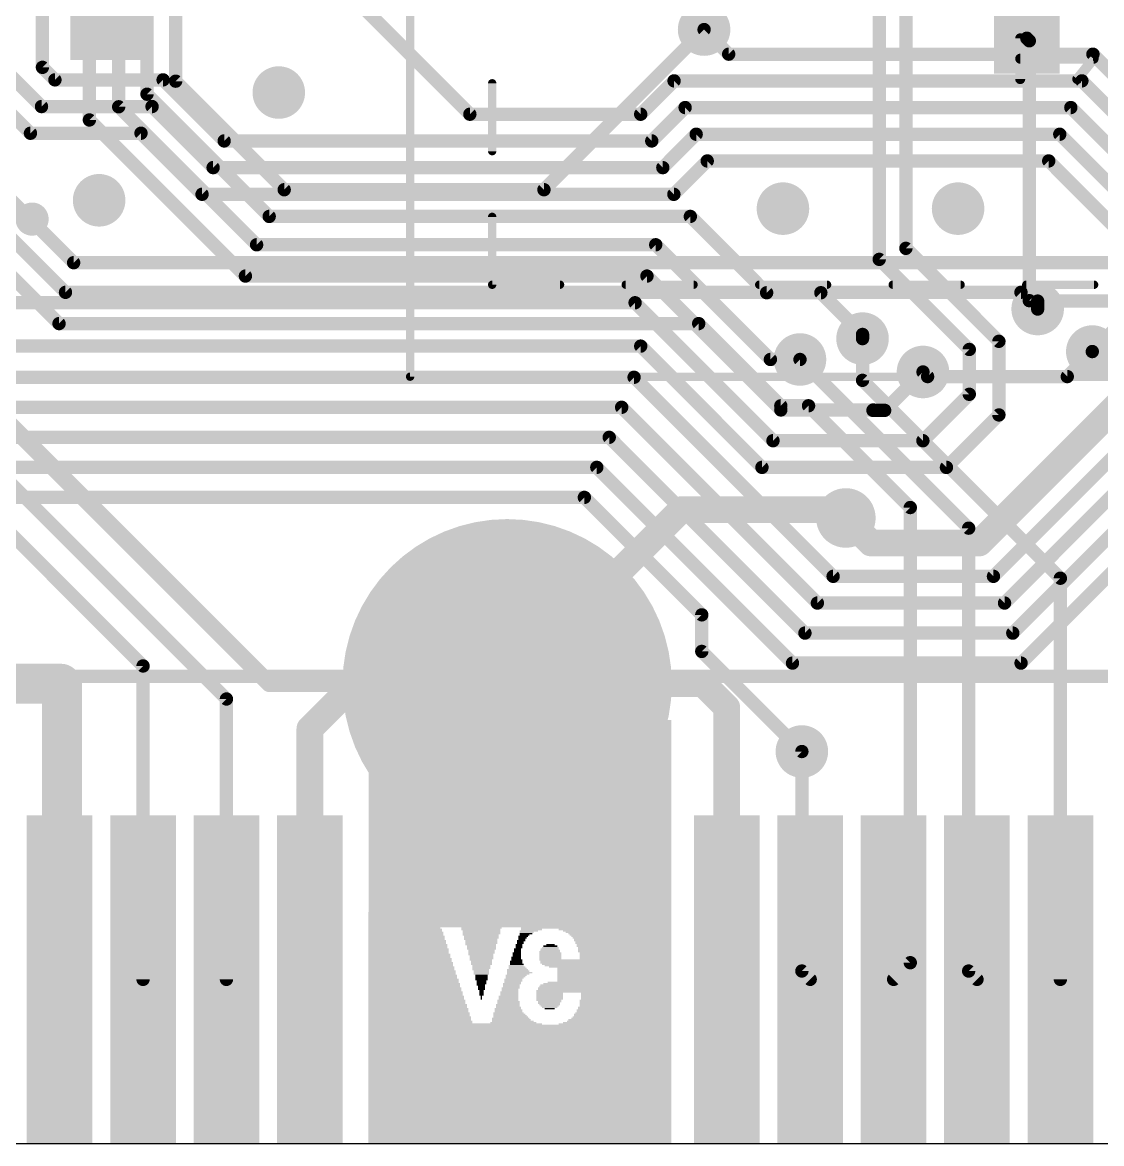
# Model space of a CAD drawing. Extents: x -8.4 to 59.4, y -0.3 to 49.3.
# Drawn here: x 7.02 to 23.45, y 0 to 17.07 of the extents above; entities that cross this region are included whole.
import ezdxf

# ---------------------------------------------------------------- set-up
doc = ezdxf.new("R2010")
doc.units = 0
for name, color, linetype in [('1', 12, 'CONTINUOUS'), ('16', 5, 'CONTINUOUS'), ('17', 110, 'CONTINUOUS'), ('18', 110, 'CONTINUOUS'), ('20', 4, 'CONTINUOUS'), ('21', 40, 'CONTINUOUS'), ('22', 6, 'CONTINUOUS')]:
    doc.layers.add(name, color=color, linetype=linetype)

# ---------------------------------------------------------------- blocks, each defined once
blk = doc.blocks.new('RECT')
blk.add_solid([(-0.5, -0.5), (0.5, -0.5), (-0.5, 0.5), (0.5, 0.5)])
blk = doc.blocks.new('ROUNDP')
at = {"const_width": 0.5}
blk.add_lwpolyline([(0, -0.25, 1), (0, 0.25, 1), (0, -0.25)], format="xyb", dxfattribs=at)
blk = doc.blocks.new('ROUNDV')
at = {"const_width": 0.5}
blk.add_lwpolyline([(0, -0.25, 1), (0, 0.25, 1), (0, -0.25)], format="xyb", dxfattribs=at)

msp = doc.modelspace()

# ---------------------------------------------------------------- linework, layer by layer
at = {"layer": '1'}
for points, const_width in [([(9.3519, 23.3521), (9.3519, 16.1751)], 0.2032), ([(8.9153, 23.1889), (8.9153, 15.9767)], 0.2032), ([(8.4835, 23.0331), (8.4835, 15.7851)], 0.2032), ([(8.0375, 22.86), (8.0375, 15.5845)], 0.2032), ([(20.066, 19.538), (20.066, 13.462)], 0.2032), ([(20.4724, 13.6303), (20.4724, 18.9865)], 0.2032), ([(14.9606, 14.5225), (17.399, 16.9609)], 0.2032), ([(22.3139, 16.8284), (22.352, 16.7903)], 0.2032), ([(22.352, 16.7903), (22.352, 12.8334)], 0.2032), ([(9.3519, 16.1751), (11.0046, 14.5225)], 0.2032), ([(8.9153, 15.9767), (10.7759, 14.1161)], 0.2032), ([(8.4835, 15.7851), (10.5843, 13.6843)], 0.2032), ([(8.0375, 15.5845), (10.414, 13.208)], 0.2032), ([(11.0046, 14.5225), (14.9606, 14.5225)], 0.2032), ([(17.1895, 14.1161), (10.7759, 14.1161)], 0.2032), ([(18.3515, 12.954), (17.1895, 14.1161)], 0.2032), ([(10.5843, 13.6843), (16.6624, 13.6843)], 0.2032), ([(18.4087, 11.938), (16.6624, 13.6843)], 0.2032), ([(21.8885, 12.2142), (20.4724, 13.6303)], 0.2032), ([(21.4376, 12.0904), (20.066, 13.462)], 0.2032), ([(10.414, 13.208), (16.5292, 13.208)], 0.2032), ([(16.5292, 13.208), (18.5675, 11.1697)], 0.2032), ([(19.177, 12.954), (18.3515, 12.954)], 0.2032), ([(19.812, 12.319), (19.177, 12.954)], 0.2032), ([(4.6227, 12.8016), (16.3481, 12.8016)], 0.2032), ([(16.3481, 12.8016), (18.4484, 10.7014)], 0.2032), ([(22.352, 12.8334), (22.479, 12.7064)], 0.2032), ([(23.9522, 12.7), (23.3109, 12.0587)], 0.2032), ([(19.812, 12.2555), (19.812, 12.319)], 0.2032), ([(21.8885, 11.0935), (21.8885, 12.2142)], 0.2032), ([(16.4338, 12.1412), (3.9853, 12.1412)], 0.2032), ([(16.4338, 12.1412), (18.28, 10.295)], 0.2032), ([(21.4376, 11.4078), (21.4376, 12.0904)], 0.2032), ([(18.8595, 11.938), (18.4087, 11.938)], 0.2032), ([(24.257, 11.811), (21.59, 9.144)], 0.4064), ([(20.1487, 11.1634), (20.7327, 11.7475)], 0.2032), ([(3.2163, 11.667), (16.3331, 11.667)], 0.2032), ([(16.3331, 11.667), (19.3641, 8.636)], 0.2032), ([(20.7311, 10.7014), (21.4376, 11.4078)], 0.2032), ([(2.9134, 11.2098), (16.1438, 11.2098)], 0.2032), ([(16.1438, 11.2098), (19.124, 8.2296)], 0.2032), ([(18.5675, 11.1697), (19.977, 11.1697)], 0.2032), ([(19.977, 11.1697), (19.9708, 11.1634)], 0.2032), ([(21.806, 8.636), (24.473, 11.303)], 0.2032), ([(20.1487, 11.1634), (19.9708, 11.1634)], 0.2032), ([(21.09, 10.295), (21.8885, 11.0935)], 0.2032), ([(21.9744, 8.2296), (24.6414, 10.8966)], 0.2032), ([(2.7741, 10.7526), (15.9544, 10.7526)], 0.2032), ([(15.9544, 10.7526), (18.9346, 7.7724)], 0.2032), ([(18.4484, 10.7014), (20.7311, 10.7014)], 0.2032), ([(22.1002, 7.7724), (24.7672, 10.4394)], 0.2032), ([(2.6482, 10.2954), (15.765, 10.2954)], 0.2032), ([(15.765, 10.2954), (18.7452, 7.3152)], 0.2032), ([(18.28, 10.295), (21.09, 10.295)], 0.2032), ([(22.2261, 7.3152), (24.8931, 9.9822)], 0.2032), ([(2.5088, 9.8382), (15.5756, 9.8382)], 0.2032), ([(15.5756, 9.8382), (17.364, 8.0498)], 0.2032), ([(19.939, 9.144), (19.558, 9.525)], 0.4064), ([(21.59, 9.144), (19.939, 9.144)], 0.4064), ([(19.3641, 8.636), (21.806, 8.636)], 0.2032), ([(19.124, 8.2296), (21.9744, 8.2296)], 0.2032), ([(17.364, 8.0498), (17.364, 7.493)], 0.2032), ([(18.9346, 7.7724), (22.1002, 7.7724)], 0.2032), ([(17.364, 7.493), (18.888, 5.969)], 0.2032), ([(18.7452, 7.3152), (22.2261, 7.3152)], 0.2032), ([(0, 7.112), (51.943, 7.112)], 0.2032)]:
    msp.add_lwpolyline(points, dxfattribs=dict(at, const_width=const_width))
for points, const_width in [([(17.4349, 16.9249, 1), (17.3631, 16.9968)], 0.1016), ([(22.3498, 16.8643, 1), (22.278, 16.7925)], 0.1016), ([(22.4028, 16.7903, 1), (22.3012, 16.7903)], 0.1016), ([(22.3161, 16.7544, 1), (22.3879, 16.8262)], 0.1016), ([(9.3878, 16.211, 1), (9.316, 16.1392)], 0.1016), ([(9.3011, 16.1751, 1), (9.4027, 16.1751)], 0.1016), ([(8.9512, 16.0126, 1), (8.8794, 15.9408)], 0.1016), ([(8.5194, 15.821, 1), (8.4476, 15.7492)], 0.1016), ([(8.8645, 15.9767, 1), (8.9661, 15.9767)], 0.1016), ([(8.4327, 15.7851, 1), (8.5343, 15.7851)], 0.1016), ([(8.0734, 15.6204, 1), (8.0016, 15.5486)], 0.1016), ([(7.9867, 15.5845, 1), (8.0883, 15.5845)], 0.1016), ([(11.0046, 14.5733, 1), (11.0046, 14.4717)], 0.1016), ([(10.9686, 14.4865, 1), (11.0405, 14.5584)], 0.1016), ([(14.9247, 14.5584, 1), (14.9965, 14.4865)], 0.1016), ([(14.9606, 14.4717, 1), (14.9606, 14.5733)], 0.1016), ([(10.7759, 14.1669, 1), (10.7759, 14.0653)], 0.1016), ([(10.74, 14.0801, 1), (10.8119, 14.152)], 0.1016), ([(17.2254, 14.152, 1), (17.1535, 14.0801)], 0.1016), ([(17.1895, 14.0653, 1), (17.1895, 14.1669)], 0.1016), ([(10.5843, 13.7351, 1), (10.5843, 13.6334)], 0.1016), ([(10.5484, 13.6483, 1), (10.6203, 13.7202)], 0.1016), ([(16.6983, 13.7202, 1), (16.6265, 13.6483)], 0.1016), ([(16.6624, 13.6334, 1), (16.6624, 13.7351)], 0.1016), ([(20.5083, 13.6663, 1), (20.4365, 13.5944)], 0.1016), ([(20.4216, 13.6303, 1), (20.5232, 13.6303)], 0.1016), ([(20.1019, 13.4979, 1), (20.0301, 13.4261)], 0.1016), ([(20.0152, 13.462, 1), (20.1168, 13.462)], 0.1016), ([(10.414, 13.2588, 1), (10.414, 13.1572)], 0.1016), ([(10.3781, 13.1721, 1), (10.4499, 13.2439)], 0.1016), ([(16.5651, 13.2439, 1), (16.4933, 13.1721)], 0.1016), ([(16.5292, 13.1572, 1), (16.5292, 13.2588)], 0.1016), ([(18.3515, 13.0048, 1), (18.3515, 12.9032)], 0.1016), ([(18.3156, 12.9181, 1), (18.3874, 12.9899)], 0.1016), ([(19.2129, 12.9899, 1), (19.1411, 12.9181)], 0.1016), ([(19.177, 12.9032, 1), (19.177, 13.0048)], 0.1016), ([(16.3841, 12.8375, 1), (16.3122, 12.7657)], 0.1016), ([(16.3481, 12.7508, 1), (16.3481, 12.8524)], 0.1016), ([(22.3879, 12.8693, 1), (22.3161, 12.7974)], 0.1016), ([(22.3012, 12.8334, 1), (22.4028, 12.8334)], 0.1016), ([(22.4431, 12.6704, 1), (22.5149, 12.7423)], 0.1016), ([(19.8628, 12.319, 1), (19.7612, 12.319)], 0.1016), ([(19.7612, 12.2555, 1), (19.8628, 12.2555)], 0.1016), ([(19.7761, 12.2831, 1), (19.8479, 12.3549)], 0.1016), ([(21.9393, 12.2142, 1), (21.8377, 12.2142)], 0.1016), ([(21.8526, 12.1783, 1), (21.9244, 12.2501)], 0.1016), ([(16.4697, 12.1771, 1), (16.3979, 12.1053)], 0.1016), ([(16.4338, 12.0904, 1), (16.4338, 12.192)], 0.1016), ([(21.4884, 12.0904, 1), (21.3868, 12.0904)], 0.1016), ([(21.4017, 12.0545, 1), (21.4735, 12.1263)], 0.1016), ([(23.2749, 12.0946, 1), (23.3468, 12.0227)], 0.1016), ([(18.4087, 11.9888, 1), (18.4087, 11.8872)], 0.1016), ([(18.3727, 11.9021, 1), (18.4446, 11.9739)], 0.1016), ([(18.8595, 11.8872, 1), (18.8595, 11.9888)], 0.1016), ([(20.7687, 11.7116, 1), (20.6968, 11.7834)], 0.1016), ([(16.3691, 11.7029, 1), (16.2972, 11.6311)], 0.1016), ([(16.3331, 11.6162, 1), (16.3331, 11.7178)], 0.1016), ([(21.3868, 11.4078, 1), (21.4884, 11.4078)], 0.1016), ([(21.4735, 11.3719, 1), (21.4017, 11.4438)], 0.1016), ([(16.1797, 11.2457, 1), (16.1078, 11.1739)], 0.1016), ([(16.1438, 11.159, 1), (16.1438, 11.2606)], 0.1016), ([(18.5675, 11.2205, 1), (18.5675, 11.1189)], 0.1016), ([(20.0129, 11.1337, 1), (19.941, 11.2056)], 0.1016), ([(19.977, 11.1189, 1), (19.977, 11.2205)], 0.1016), ([(18.5316, 11.1337, 1), (18.6035, 11.2056)], 0.1016), ([(19.9348, 11.1994, 1), (20.0067, 11.1275)], 0.1016), ([(19.9708, 11.2142, 1), (19.9708, 11.1126)], 0.1016), ([(20.1128, 11.1994, 1), (20.1846, 11.1275)], 0.1016), ([(20.1487, 11.1126, 1), (20.1487, 11.2142)], 0.1016), ([(21.8377, 11.0935, 1), (21.9393, 11.0935)], 0.1016), ([(21.9244, 11.0576, 1), (21.8526, 11.1294)], 0.1016), ([(15.9903, 10.7885, 1), (15.9185, 10.7167)], 0.1016), ([(15.9544, 10.7018, 1), (15.9544, 10.8034)], 0.1016), ([(18.4484, 10.7522, 1), (18.4484, 10.6506)], 0.1016), ([(18.4124, 10.6654, 1), (18.4843, 10.7373)], 0.1016), ([(20.6952, 10.7373, 1), (20.7671, 10.6654)], 0.1016), ([(20.7311, 10.6506, 1), (20.7311, 10.7522)], 0.1016), ([(15.8009, 10.3313, 1), (15.7291, 10.2595)], 0.1016), ([(15.765, 10.2446, 1), (15.765, 10.3462)], 0.1016), ([(18.28, 10.3458, 1), (18.28, 10.2442)], 0.1016), ([(18.2441, 10.259, 1), (18.316, 10.3309)], 0.1016), ([(21.054, 10.3309, 1), (21.1259, 10.259)], 0.1016), ([(21.09, 10.2442, 1), (21.09, 10.3458)], 0.1016), ([(15.6115, 9.8741, 1), (15.5397, 9.8023)], 0.1016), ([(15.5756, 9.7874, 1), (15.5756, 9.889)], 0.1016), ([(19.6298, 9.5968, 1), (19.4862, 9.4532)], 0.2032), ([(19.939, 9.2456, 1), (19.939, 9.0424)], 0.2032), ([(19.8672, 9.0722, 1), (20.0108, 9.2158)], 0.2032), ([(21.5182, 9.2158, 1), (21.6618, 9.0722)], 0.2032), ([(21.59, 9.0424, 1), (21.59, 9.2456)], 0.2032), ([(19.3641, 8.6868, 1), (19.3641, 8.5852)], 0.1016), ([(19.3282, 8.6001, 1), (19.4001, 8.6719)], 0.1016), ([(21.7701, 8.6719, 1), (21.8419, 8.6001)], 0.1016), ([(21.806, 8.5852, 1), (21.806, 8.6868)], 0.1016), ([(19.124, 8.2804, 1), (19.124, 8.1788)], 0.1016), ([(19.088, 8.1937, 1), (19.1599, 8.2655)], 0.1016), ([(21.9384, 8.2655, 1), (22.0103, 8.1937)], 0.1016), ([(21.9744, 8.1788, 1), (21.9744, 8.2804)], 0.1016), ([(17.4148, 8.0498, 1), (17.3132, 8.0498)], 0.1016), ([(17.3281, 8.0139, 1), (17.3999, 8.0857)], 0.1016), ([(18.9346, 7.8232, 1), (18.9346, 7.7216)], 0.1016), ([(18.8987, 7.7365, 1), (18.9705, 7.8083)], 0.1016), ([(22.0643, 7.8083, 1), (22.1362, 7.7365)], 0.1016), ([(22.1002, 7.7216, 1), (22.1002, 7.8232)], 0.1016), ([(17.3999, 7.5289, 1), (17.3281, 7.4571)], 0.1016), ([(17.3132, 7.493, 1), (17.4148, 7.493)], 0.1016), ([(18.7452, 7.366, 1), (18.7452, 7.2644)], 0.1016), ([(18.7093, 7.2793, 1), (18.7811, 7.3511)], 0.1016), ([(22.1902, 7.3511, 1), (22.262, 7.2793)], 0.1016), ([(22.2261, 7.2644, 1), (22.2261, 7.366)], 0.1016), ([(18.8521, 5.9331, 1), (18.9239, 6.0049)], 0.1016)]:
    msp.add_lwpolyline(points, format="xyb", dxfattribs=dict(at, const_width=const_width))
at = {"layer": '16'}
for points, const_width in [([(7.3222, 27.007), (7.3222, 16.3857)], 0.2032), ([(9.9187, 19.5848), (13.8317, 15.6718)], 0.2032), ([(7.7978, 13.4112), (3.556, 17.653)], 0.2032), ([(17.399, 16.9609), (17.7736, 16.5862)], 0.2032), ([(23.3207, 16.5862), (17.7736, 16.5862)], 0.2032), ([(23.3207, 16.5862), (26.5131, 13.3938)], 0.2032), ([(6.7945, 16.3028), (7.3085, 15.7888)], 0.2032), ([(7.3222, 16.3857), (7.5127, 16.1952)], 0.2032), ([(4.5053, 16.129), (7.6739, 12.9604)], 0.2032), ([(6.35, 16.1725), (7.1401, 15.3824)], 0.2032), ([(7.5127, 16.1952), (9.1605, 16.1952)], 0.2032), ([(9.1605, 16.1952), (10.0903, 15.2654)], 0.2032), ([(16.4338, 15.6718), (16.9418, 16.1798)], 0.2032), ([(16.9418, 16.1798), (23.1524, 16.1798)], 0.2032), ([(23.1524, 16.1798), (26.4083, 12.9239)], 0.2032), ([(7.3085, 15.7888), (8.9922, 15.7888)], 0.2032), ([(8.9922, 15.7888), (9.922, 14.859)], 0.2032), ([(16.6021, 15.2654), (17.1101, 15.7734)], 0.2032), ([(17.1101, 15.7734), (22.984, 15.7734)], 0.2032), ([(22.984, 15.7734), (27.3274, 11.43)], 0.2032), ([(4.3764, 15.6831), (7.5754, 12.4841)], 0.2032), ([(13.8317, 15.6718), (16.4338, 15.6718)], 0.2032), ([(7.1401, 15.3824), (8.8238, 15.3824)], 0.2032), ([(8.8238, 15.3824), (9.7536, 14.4526)], 0.2032), ([(10.0903, 15.2654), (16.6021, 15.2654)], 0.2032), ([(17.2785, 15.367), (16.7705, 14.859)], 0.2032), ([(22.8157, 15.367), (17.2785, 15.367)], 0.2032), ([(27.2607, 10.922), (22.8157, 15.367)], 0.2032), ([(16.9388, 14.4526), (17.4468, 14.9606)], 0.2032), ([(17.4468, 14.9606), (22.6473, 14.9606)], 0.2032), ([(22.6473, 14.9606), (27.1939, 10.414)], 0.2032), ([(9.922, 14.859), (16.7705, 14.859)], 0.2032), ([(9.7536, 14.4526), (16.9388, 14.4526)], 0.2032), ([(23.622, 13.4112), (7.7978, 13.4112)], 0.2032), ([(22.225, 12.9604), (7.6739, 12.9604)], 0.2032), ([(22.479, 12.7064), (22.225, 12.9604)], 0.2032), ([(22.479, 12.827), (23.602, 12.827)], 0.2032), ([(22.479, 12.7064), (22.479, 12.827)], 0.2032), ([(8.855, 7.2715), (3.6853, 12.4413)], 0.2032), ([(7.5754, 12.4841), (17.3166, 12.4841)], 0.2032), ([(17.3166, 12.4841), (18.5675, 11.2332)], 0.2032), ([(10.125, 6.769), (4.6227, 12.2713)], 0.2032), ([(5.461, 12.319), (10.78, 7)], 0.254), ([(19.812, 11.6205), (19.812, 12.2555)], 0.2032), ([(23.3109, 12.0587), (22.9299, 11.6776)], 0.2032), ([(21.428, 9.3695), (18.8595, 11.938)], 0.2032), ([(20.7327, 11.7475), (20.8026, 11.6776)], 0.2032), ([(22.9299, 11.6776), (20.8026, 11.6776)], 0.2032), ([(22.825, 8.6075), (19.812, 11.6205)], 0.2032), ([(18.5675, 11.2332), (18.9896, 11.2332)], 0.2032), ([(18.9896, 11.2332), (20.539, 9.6838)], 0.2032), ([(17.052, 9.652), (14.4, 7)], 0.4064), ([(19.431, 9.652), (17.052, 9.652)], 0.4064), ([(19.558, 9.525), (19.431, 9.652)], 0.4064), ([(20.539, 9.6838), (20.539, 2.754)], 0.2032), ([(21.428, 9.3695), (21.428, 2.627)], 0.2032), ([(22.825, 8.6075), (22.825, 2.5)], 0.2032), ([(8.855, 2.5), (8.855, 7.2715)], 0.2032), ([(0, 7.112), (51.943, 7.112)], 0.2032), ([(4.2, 7), (7.605, 7)], 0.6096), ([(7.605, 7), (7.62, 6.985)], 0.6096), ([(7.62, 6.985), (7.62, 2.535)], 0.6096), ([(11.395, 6.315), (12.08, 7)], 0.4064), ([(12.08, 7), (13.97, 7)], 0.4064), ([(13.97, 7), (14.4, 7)], 0.4064), ([(17.384, 7), (14.4, 7)], 0.4064), ([(17.745, 6.639), (17.384, 7)], 0.4064), ([(10.78, 7), (13.97, 7)], 0.254), ([(10.125, 2.5), (10.125, 6.769)], 0.2032), ([(17.745, 2.5), (17.745, 6.639)], 0.4064), ([(11.395, 2.5), (11.395, 6.315)], 0.4064), ([(18.888, 5.969), (18.888, 2.627)], 0.2032), ([(7.62, 2.535), (7.585, 2.5)], 0.6096), ([(20.539, 2.754), (20.285, 2.5)], 0.2032), ([(18.888, 2.627), (19.015, 2.5)], 0.2032), ([(21.555, 2.5), (21.428, 2.627)], 0.2032)]:
    msp.add_lwpolyline(points, dxfattribs=dict(at, const_width=const_width))
for points, const_width in [([(17.4349, 16.9968, 1), (17.3631, 16.9249)], 0.1016), ([(17.7736, 16.637, 1), (17.7736, 16.5354)], 0.1016), ([(17.7377, 16.5503, 1), (17.8096, 16.6221)], 0.1016), ([(23.3566, 16.6221, 1), (23.2848, 16.5503)], 0.1016), ([(23.3207, 16.5354, 1), (23.3207, 16.637)], 0.1016), ([(7.3581, 16.4217, 1), (7.2863, 16.3498)], 0.1016), ([(7.2714, 16.3857, 1), (7.373, 16.3857)], 0.1016), ([(7.5127, 16.246, 1), (7.5127, 16.1444)], 0.1016), ([(7.4768, 16.1593, 1), (7.5487, 16.2311)], 0.1016), ([(9.1964, 16.2311, 1), (9.1246, 16.1593)], 0.1016), ([(9.1605, 16.1444, 1), (9.1605, 16.246)], 0.1016), ([(16.9418, 16.2306, 1), (16.9418, 16.129)], 0.1016), ([(16.9777, 16.1439, 1), (16.9059, 16.2157)], 0.1016), ([(23.1883, 16.2157, 1), (23.1164, 16.1439)], 0.1016), ([(23.1524, 16.129, 1), (23.1524, 16.2306)], 0.1016), ([(7.3085, 15.8396, 1), (7.3085, 15.738)], 0.1016), ([(7.2725, 15.7529, 1), (7.3444, 15.8247)], 0.1016), ([(9.0281, 15.8247, 1), (8.9562, 15.7529)], 0.1016), ([(8.9922, 15.738, 1), (8.9922, 15.8396)], 0.1016), ([(17.1101, 15.8242, 1), (17.1101, 15.7226)], 0.1016), ([(17.1461, 15.7375, 1), (17.0742, 15.8093)], 0.1016), ([(23.0199, 15.8093, 1), (22.9481, 15.7375)], 0.1016), ([(22.984, 15.7226, 1), (22.984, 15.8242)], 0.1016), ([(13.8317, 15.7226, 1), (13.8317, 15.621)], 0.1016), ([(13.7958, 15.6359, 1), (13.8676, 15.7077)], 0.1016), ([(16.3979, 15.7077, 1), (16.4697, 15.6359)], 0.1016), ([(16.4338, 15.621, 1), (16.4338, 15.7226)], 0.1016), ([(7.1401, 15.4332, 1), (7.1401, 15.3316)], 0.1016), ([(7.1042, 15.3465, 1), (7.1761, 15.4183)], 0.1016), ([(8.8597, 15.4183, 1), (8.7879, 15.3465)], 0.1016), ([(8.8238, 15.3316, 1), (8.8238, 15.4332)], 0.1016), ([(10.0903, 15.3162, 1), (10.0903, 15.2146)], 0.1016), ([(16.6021, 15.2146, 1), (16.6021, 15.3162)], 0.1016), ([(17.2785, 15.4178, 1), (17.2785, 15.3162)], 0.1016), ([(17.3144, 15.3311, 1), (17.2426, 15.4029)], 0.1016), ([(22.8516, 15.4029, 1), (22.7798, 15.3311)], 0.1016), ([(22.8157, 15.3162, 1), (22.8157, 15.4178)], 0.1016), ([(10.0544, 15.2295, 1), (10.1262, 15.3013)], 0.1016), ([(16.5662, 15.3013, 1), (16.6381, 15.2295)], 0.1016), ([(17.4468, 15.0114, 1), (17.4468, 14.9098)], 0.1016), ([(17.4827, 14.9247, 1), (17.4109, 14.9965)], 0.1016), ([(22.6833, 14.9965, 1), (22.6114, 14.9247)], 0.1016), ([(22.6473, 14.9098, 1), (22.6473, 15.0114)], 0.1016), ([(9.922, 14.9098, 1), (9.922, 14.8082)], 0.1016), ([(9.886, 14.8231, 1), (9.9579, 14.8949)], 0.1016), ([(16.7346, 14.8949, 1), (16.8064, 14.8231)], 0.1016), ([(16.7705, 14.8082, 1), (16.7705, 14.9098)], 0.1016), ([(9.7536, 14.5034, 1), (9.7536, 14.4018)], 0.1016), ([(9.7177, 14.4167, 1), (9.7895, 14.4885)], 0.1016), ([(16.9029, 14.4885, 1), (16.9747, 14.4167)], 0.1016), ([(16.9388, 14.4018, 1), (16.9388, 14.5034)], 0.1016), ([(7.7978, 13.462, 1), (7.7978, 13.3604)], 0.1016), ([(7.7619, 13.3753, 1), (7.8337, 13.4471)], 0.1016), ([(7.6739, 13.0112, 1), (7.6739, 12.9095)], 0.1016), ([(7.638, 12.9244, 1), (7.7098, 12.9963)], 0.1016), ([(22.2609, 12.9963, 1), (22.1891, 12.9244)], 0.1016), ([(22.225, 12.9095, 1), (22.225, 13.0112)], 0.1016), ([(22.479, 12.8778, 1), (22.479, 12.7762)], 0.1016), ([(22.5298, 12.827, 1), (22.4282, 12.827)], 0.1016), ([(22.4282, 12.7064, 1), (22.5298, 12.7064)], 0.1016), ([(22.4431, 12.6704, 1), (22.5149, 12.7423)], 0.1016), ([(7.5754, 12.5349, 1), (7.5754, 12.4333)], 0.1016), ([(7.5395, 12.4482, 1), (7.6113, 12.52)], 0.1016), ([(17.3525, 12.52, 1), (17.2807, 12.4482)], 0.1016), ([(17.3166, 12.4333, 1), (17.3166, 12.5349)], 0.1016), ([(19.8628, 12.2555, 1), (19.7612, 12.2555)], 0.1016), ([(23.3468, 12.0227, 1), (23.2749, 12.0946)], 0.1016), ([(18.8954, 11.9739, 1), (18.8236, 11.9021)], 0.1016), ([(20.7687, 11.7834, 1), (20.6968, 11.7116)], 0.1016), ([(20.8026, 11.7285, 1), (20.8026, 11.6268)], 0.1016), ([(22.9299, 11.6268, 1), (22.9299, 11.7285)], 0.1016), ([(19.8479, 11.6564, 1), (19.7761, 11.5846)], 0.1016), ([(19.7612, 11.6205, 1), (19.8628, 11.6205)], 0.1016), ([(20.7667, 11.6417, 1), (20.8385, 11.7136)], 0.1016), ([(22.8939, 11.7136, 1), (22.9658, 11.6417)], 0.1016), ([(18.5675, 11.284, 1), (18.5675, 11.1823)], 0.1016), ([(18.5316, 11.1972, 1), (18.6035, 11.2691)], 0.1016), ([(19.0255, 11.2691, 1), (18.9537, 11.1972)], 0.1016), ([(18.9896, 11.1823, 1), (18.9896, 11.284)], 0.1016), ([(17.052, 9.7536, 1), (17.052, 9.5504)], 0.2032), ([(17.1238, 9.5802, 1), (16.9802, 9.7238)], 0.2032), ([(19.5028, 9.7238, 1), (19.3592, 9.5802)], 0.2032), ([(19.431, 9.5504, 1), (19.431, 9.7536)], 0.2032), ([(20.5898, 9.6838, 1), (20.4882, 9.6838)], 0.1016), ([(20.5031, 9.6478, 1), (20.5749, 9.7197)], 0.1016), ([(19.4862, 9.4532, 1), (19.6298, 9.5968)], 0.2032), ([(21.4788, 9.3695, 1), (21.3772, 9.3695)], 0.1016), ([(21.3921, 9.3336, 1), (21.4639, 9.4054)], 0.1016), ([(22.8758, 8.6075, 1), (22.7742, 8.6075)], 0.1016), ([(22.7891, 8.5716, 1), (22.8609, 8.6434)], 0.1016), ([(8.9058, 7.2715, 1), (8.8042, 7.2715)], 0.1016), ([(8.8191, 7.2356, 1), (8.8909, 7.3074)], 0.1016), ([(7.7128, 7.1078, 1), (7.4972, 6.8922)], 0.3048), ([(7.7724, 6.985, 1), (7.4676, 6.985)], 0.3048), ([(7.5122, 6.8772, 1), (7.7278, 7.0928)], 0.3048), ([(7.605, 6.8476, 1), (7.605, 7.1524)], 0.3048), ([(12.08, 7.1016, 1), (12.08, 6.8984)], 0.2032), ([(12.1518, 6.9282, 1), (12.0082, 7.0718)], 0.2032), ([(13.97, 7.1016, 1), (13.97, 6.8984)], 0.2032), ([(13.97, 6.8984, 1), (13.97, 7.1016)], 0.2032), ([(14.4, 7.1016, 1), (14.4, 6.8984)], 0.2032), ([(14.3282, 7.0718, 1), (14.4718, 6.9282)], 0.2032), ([(14.4, 6.8984, 1), (14.4, 7.1016)], 0.2032), ([(17.4558, 7.0718, 1), (17.3122, 6.9282)], 0.2032), ([(17.384, 6.8984, 1), (17.384, 7.1016)], 0.2032), ([(10.78, 7.0635, 1), (10.78, 6.9365)], 0.127), ([(10.7351, 6.9551, 1), (10.8249, 7.0449)], 0.127), ([(13.97, 6.9365, 1), (13.97, 7.0635)], 0.127), ([(10.1758, 6.769, 1), (10.0742, 6.769)], 0.1016), ([(10.0891, 6.7331, 1), (10.1609, 6.8049)], 0.1016), ([(17.8466, 6.639, 1), (17.6434, 6.639)], 0.2032), ([(17.6732, 6.5672, 1), (17.8168, 6.7108)], 0.2032), ([(11.4966, 6.315, 1), (11.2934, 6.315)], 0.2032), ([(11.3232, 6.3868, 1), (11.4668, 6.2432)], 0.2032), ([(18.9388, 5.969, 1), (18.8372, 5.969)], 0.1016), ([(7.4772, 2.6078, 1), (7.6928, 2.3922)], 0.3048), ([(7.7278, 2.4272, 1), (7.5122, 2.6428)], 0.3048), ([(20.4882, 2.754, 1), (20.5898, 2.754)], 0.1016), ([(20.5749, 2.7181, 1), (20.5031, 2.7899)], 0.1016), ([(7.4676, 2.535, 1), (7.7724, 2.535)], 0.3048), ([(11.2934, 2.5, 1), (11.4966, 2.5)], 0.2032), ([(17.6434, 2.5, 1), (17.8466, 2.5)], 0.2032), ([(18.9239, 2.6629, 1), (18.8521, 2.5911)], 0.1016), ([(18.8372, 2.627, 1), (18.9388, 2.627)], 0.1016), ([(18.9791, 2.4641, 1), (19.0509, 2.5359)], 0.1016), ([(20.2491, 2.5359, 1), (20.3209, 2.4641)], 0.1016), ([(21.4639, 2.6629, 1), (21.3921, 2.5911)], 0.1016), ([(21.3772, 2.627, 1), (21.4788, 2.627)], 0.1016), ([(21.5191, 2.4641, 1), (21.5909, 2.5359)], 0.1016), ([(8.8042, 2.5, 1), (8.9058, 2.5)], 0.1016), ([(10.0742, 2.5, 1), (10.1758, 2.5)], 0.1016), ([(22.7742, 2.5, 1), (22.8758, 2.5)], 0.1016)]:
    msp.add_lwpolyline(points, format="xyb", dxfattribs=dict(at, const_width=const_width))
at = {"layer": '20'}
msp.add_line((3.2, 0), (48.6, 0), dxfattribs=at)
at = {"layer": '21', "const_width": 0.3048}
msp.add_lwpolyline([(7.165, 13.975, 1), (7.165, 14.175, 1), (7.165, 13.975)], format="xyb", dxfattribs=at)
at = {"layer": '22'}
for points, const_width in [([(12.922, 37.876), (12.922, 11.676)], 0.127), ([(22.2132, 16.2067), (22.2132, 16.8276)], 0.1524), ([(23.3308, 16.5171), (22.2132, 16.5171)], 0.1524), ([(23.0824, 16.2067), (23.3308, 16.5171)], 0.1524), ([(14.172, 16.1427), (14.172, 15.1093)], 0.127), ([(14.172, 14.1093), (14.172, 13.076)], 0.127), ([(14.172, 13.076), (15.2053, 13.076)], 0.127), ([(16.2053, 13.076), (17.2387, 13.076)], 0.127), ([(18.2387, 13.076), (19.272, 13.076)], 0.127), ([(20.272, 13.076), (21.3053, 13.076)], 0.127), ([(22.3053, 13.076), (23.3387, 13.076)], 0.127), ([(12.922, 11.676), (42.162, 11.676)], 0.127)]:
    msp.add_lwpolyline(points, dxfattribs=dict(at, const_width=const_width))
for points, const_width in [([(22.2513, 16.8276, 1), (22.1751, 16.8276)], 0.0762), ([(22.2132, 16.5552, 1), (22.2132, 16.479)], 0.0762), ([(23.3606, 16.4933, 1), (23.301, 16.5409)], 0.0762), ([(23.3308, 16.479, 1), (23.3308, 16.5552)], 0.0762), ([(22.1751, 16.2067, 1), (22.2513, 16.2067)], 0.0762), ([(23.0527, 16.2305, 1), (23.1122, 16.1829)], 0.0762), ([(14.2038, 16.1427, 1), (14.1402, 16.1427)], 0.0635), ([(14.1402, 15.1093, 1), (14.2038, 15.1093)], 0.0635), ([(14.2038, 14.1093, 1), (14.1402, 14.1093)], 0.0635), ([(14.172, 13.1078, 1), (14.172, 13.0442)], 0.0635), ([(14.1402, 13.076, 1), (14.2038, 13.076)], 0.0635), ([(15.2053, 13.0442, 1), (15.2053, 13.1078)], 0.0635), ([(16.2053, 13.1078, 1), (16.2053, 13.0442)], 0.0635), ([(17.2387, 13.0442, 1), (17.2387, 13.1078)], 0.0635), ([(18.2387, 13.1078, 1), (18.2387, 13.0442)], 0.0635), ([(19.272, 13.0442, 1), (19.272, 13.1078)], 0.0635), ([(20.272, 13.1078, 1), (20.272, 13.0442)], 0.0635), ([(21.3053, 13.0442, 1), (21.3053, 13.1078)], 0.0635), ([(22.3053, 13.1078, 1), (22.3053, 13.0442)], 0.0635), ([(23.3387, 13.0442, 1), (23.3387, 13.1078)], 0.0635), ([(12.922, 11.7078, 1), (12.922, 11.6442)], 0.0635), ([(12.8902, 11.676, 1), (12.9538, 11.676)], 0.0635)]:
    msp.add_lwpolyline(points, format="xyb", dxfattribs=dict(at, const_width=const_width))

# ---------------------------------------------------------------- block references
at = {"layer": '1', "xscale": 1.075, "rotation": 270}
msp.add_blockref('RECT', (22.3139, 16.8284), dxfattribs=at)
at = {"layer": '16'}
for p, xscale, yscale, rotation in [((8.35, 17.5), 2, 1.2, 270), ((14.595, 4.88), 4.61, 3.14, 180), ((14.5915, 3.5137), 4.6152, 0.0213, 180), ((14.5915, 3.4924), 4.6152, 0.0211, 180), ((14.5915, 3.4714), 4.6152, 0.0211, 180), ((14.5915, 3.4502), 4.6152, 0.0213, 180), ((14.5915, 3.4289), 4.6152, 0.0211, 180), ((14.5915, 3.4079), 4.6152, 0.0211, 180), ((14.5915, 3.3867), 4.6152, 0.0213, 180), ((14.5915, 3.3654), 4.6152, 0.0211, 180), ((14.5915, 3.3444), 4.6152, 0.0211, 180), ((14.5915, 3.3232), 4.6152, 0.0213, 180), ((14.5915, 3.3019), 4.6152, 0.0211, 180), ((12.8338, 3.2809), 1.0998, 0.0211, 180), ((12.8453, 3.2597), 1.1227, 0.0213, 180), ((12.8453, 3.2384), 1.1227, 0.0211, 180), ((14.0086, 3.2809), 0.6147, 0.0211, 180), ((13.9984, 3.2597), 0.5944, 0.0213, 180), ((14.0099, 3.2384), 0.5715, 0.0211, 180), ((14.7287, 3.2384), 0.2769, 0.0211, 180), ((15.7561, 3.2809), 2.286, 0.0211, 180), ((14.7719, 3.2597), 0.3175, 0.0213, 180), ((16.0419, 3.2597), 1.7145, 0.0213, 180), ((16.0736, 3.2384), 1.651, 0.0211, 180), ((12.8554, 3.2174), 1.143, 0.0211, 180), ((12.8554, 3.1962), 1.143, 0.0213, 180), ((12.8554, 3.1749), 1.143, 0.0211, 180), ((12.877, 3.0904), 1.1862, 0.0211, 180), ((12.877, 3.0692), 1.1862, 0.0213, 180), ((12.8656, 3.1539), 1.1633, 0.0211, 180), ((12.8656, 3.1327), 1.1633, 0.0213, 180), ((12.8656, 3.1114), 1.1633, 0.0211, 180), ((14.0099, 3.2174), 0.5715, 0.0211, 180), ((14.0099, 3.1962), 0.5715, 0.0213, 180), ((13.9984, 3.1749), 0.5486, 0.0211, 180), ((14.0086, 3.1539), 0.5283, 0.0211, 180), ((14.0086, 3.1327), 0.5283, 0.0213, 180), ((13.9984, 3.1114), 0.508, 0.0211, 180), ((14.0086, 3.0904), 0.4877, 0.0211, 180), ((14.0086, 3.0692), 0.4877, 0.0213, 180), ((14.6131, 3.0904), 0.127, 0.0211, 180), ((14.6017, 3.0692), 0.1041, 0.0213, 180), ((14.6436, 3.1539), 0.1473, 0.0211, 180), ((14.6334, 3.1327), 0.127, 0.0213, 180), ((14.6233, 3.1114), 0.1067, 0.0211, 180), ((14.6969, 3.2174), 0.2134, 0.0211, 180), ((14.6868, 3.1962), 0.193, 0.0213, 180), ((14.6652, 3.1749), 0.1499, 0.0211, 180), ((16.0939, 3.2174), 1.6104, 0.0211, 180), ((16.1155, 3.1962), 1.5672, 0.0213, 180), ((16.1257, 3.1749), 1.5469, 0.0211, 180), ((16.1371, 3.1539), 1.524, 0.0211, 180), ((16.1473, 3.1327), 1.5037, 0.0213, 180), ((16.1574, 3.1114), 1.4834, 0.0211, 180), ((16.1574, 3.0904), 1.4834, 0.0211, 180), ((16.1689, 3.0692), 1.4605, 0.0213, 180), ((12.877, 3.0479), 1.1862, 0.0211, 180), ((12.8973, 2.9634), 1.2268, 0.0211, 180), ((12.8973, 2.9422), 1.2268, 0.0213, 180), ((12.8973, 2.9209), 1.2268, 0.0211, 180), ((12.8973, 2.8999), 1.2268, 0.0211, 180), ((12.8872, 3.0269), 1.2065, 0.0211, 180), ((12.8872, 3.0057), 1.2065, 0.0213, 180), ((12.8872, 2.9844), 1.2065, 0.0211, 180), ((14.0086, 3.0479), 0.4877, 0.0211, 180), ((13.9984, 3.0269), 0.4674, 0.0211, 180), ((14.0099, 3.0057), 0.4445, 0.0213, 180), ((14.0099, 2.9844), 0.4445, 0.0211, 180), ((14.0099, 2.9634), 0.4445, 0.0211, 180), ((14.0086, 2.9422), 0.4013, 0.0213, 180), ((14.0086, 2.9209), 0.4013, 0.0211, 180), ((14.0086, 2.8999), 0.4013, 0.0211, 180), ((14.5496, 2.8999), 0.127, 0.0211, 180), ((14.5598, 2.9634), 0.1067, 0.0211, 180), ((14.5598, 2.9422), 0.1067, 0.0213, 180), ((14.5598, 2.9209), 0.1067, 0.0211, 180), ((14.5814, 3.0269), 0.1041, 0.0211, 180), ((14.5814, 3.0057), 0.1041, 0.0213, 180), ((14.5814, 2.9844), 0.1041, 0.0211, 180), ((14.6017, 3.0479), 0.1041, 0.0211, 180), ((15.0563, 2.8999), 0.3378, 0.0211, 180), ((15.0462, 2.9209), 0.3175, 0.0211, 180), ((15.0563, 2.9422), 0.2972, 0.0213, 180), ((15.0462, 2.9634), 0.2769, 0.0211, 180), ((15.0576, 2.9844), 0.254, 0.0211, 180), ((15.0563, 3.0057), 0.2108, 0.0213, 180), ((15.0576, 3.0269), 0.127, 0.0211, 180), ((16.1689, 3.0479), 1.4605, 0.0211, 180), ((16.179, 3.0269), 1.4402, 0.0211, 180), ((16.179, 3.0057), 1.4402, 0.0213, 180), ((16.1892, 2.9844), 1.4199, 0.0211, 180), ((16.1892, 2.9634), 1.4199, 0.0211, 180), ((16.1892, 2.9422), 1.4199, 0.0213, 180), ((16.1892, 2.9209), 1.4199, 0.0211, 180), ((16.2006, 2.8999), 1.397, 0.0211, 180), ((12.9088, 2.8787), 1.2497, 0.0213, 180), ((12.9088, 2.8574), 1.2497, 0.0211, 180), ((12.9088, 2.8364), 1.2497, 0.0211, 180), ((12.9189, 2.8152), 1.27, 0.0213, 180), ((12.9189, 2.7939), 1.27, 0.0211, 180), ((12.9189, 2.7729), 1.27, 0.0211, 180), ((12.9291, 2.7517), 1.2903, 0.0213, 180), ((12.9291, 2.7304), 1.2903, 0.0211, 180), ((13.9984, 2.8787), 0.381, 0.0213, 180), ((14.0086, 2.8574), 0.3607, 0.0211, 180), ((14.0086, 2.8364), 0.3607, 0.0211, 180), ((14.0086, 2.8152), 0.3607, 0.0213, 180), ((13.9984, 2.7939), 0.3404, 0.0211, 180), ((14.0099, 2.7729), 0.3175, 0.0211, 180), ((14.0099, 2.7517), 0.3175, 0.0213, 180), ((14.0099, 2.7304), 0.3175, 0.0211, 180), ((14.5382, 2.7729), 0.1905, 0.0211, 180), ((14.5382, 2.7517), 0.1905, 0.0213, 180), ((14.5483, 2.7304), 0.2108, 0.0211, 180), ((14.5483, 2.7939), 0.1702, 0.0211, 180), ((14.5382, 2.8364), 0.1499, 0.0211, 180), ((14.5382, 2.8152), 0.1499, 0.0213, 180), ((14.5496, 2.8787), 0.127, 0.0213, 180), ((14.5496, 2.8574), 0.127, 0.0211, 180), ((15.0563, 2.8787), 0.3378, 0.0213, 180), ((15.0563, 2.8574), 0.3378, 0.0211, 180), ((15.0563, 2.8364), 0.3378, 0.0211, 180), ((15.0563, 2.8152), 0.3378, 0.0213, 180), ((15.8933, 2.7939), 2.0117, 0.0211, 180), ((15.9034, 2.7729), 1.9914, 0.0211, 180), ((15.9034, 2.7517), 1.9914, 0.0213, 180), ((15.9149, 2.7304), 1.9685, 0.0211, 180), ((16.2006, 2.8787), 1.397, 0.0213, 180), ((16.2006, 2.8574), 1.397, 0.0211, 180), ((16.2006, 2.8364), 1.397, 0.0211, 180), ((16.2006, 2.8152), 1.397, 0.0213, 180), ((12.9405, 2.6882), 1.3132, 0.0213, 180), ((12.9405, 2.6669), 1.3132, 0.0211, 180), ((12.9405, 2.6459), 1.3132, 0.0211, 180), ((12.9507, 2.6247), 1.3335, 0.0213, 180), ((12.9507, 2.6034), 1.3335, 0.0211, 180), ((12.9507, 2.5824), 1.3335, 0.0211, 180), ((12.9608, 2.5612), 1.3538, 0.0213, 180), ((12.9291, 2.7094), 1.2903, 0.0211, 180), ((14.0086, 2.7094), 0.2743, 0.0211, 180), ((14.0086, 2.6882), 0.2743, 0.0213, 180), ((14.0086, 2.6669), 0.2743, 0.0211, 180), ((13.9984, 2.6459), 0.254, 0.0211, 180), ((14.0086, 2.6247), 0.2337, 0.0213, 180), ((14.0086, 2.6034), 0.2337, 0.0211, 180), ((14.0086, 2.5824), 0.2337, 0.0211, 180), ((14.0099, 2.5612), 0.1905, 0.0213, 180), ((14.5382, 2.5612), 0.3175, 0.0213, 180), ((14.5699, 2.6247), 0.3404, 0.0213, 180), ((14.5915, 2.6034), 0.3835, 0.0211, 180), ((14.5699, 2.5824), 0.3404, 0.0211, 180), ((14.5585, 2.6459), 0.3175, 0.0211, 180), ((14.5382, 2.7094), 0.2311, 0.0211, 180), ((14.5496, 2.6882), 0.254, 0.0213, 180), ((14.5598, 2.6669), 0.2743, 0.0211, 180), ((15.9352, 2.7094), 1.9279, 0.0211, 180), ((15.9669, 2.6882), 1.8644, 0.0213, 180), ((16.0304, 2.6669), 1.7374, 0.0211, 180), ((16.0304, 2.6459), 1.7374, 0.0211, 180), ((16.0304, 2.6247), 1.7374, 0.0213, 180), ((16.0304, 2.6034), 1.7374, 0.0211, 180), ((16.0304, 2.5824), 1.7374, 0.0211, 180), ((16.0304, 2.5612), 1.7374, 0.0213, 180), ((12.9608, 2.5399), 1.3538, 0.0211, 180), ((12.9608, 2.5189), 1.3538, 0.0211, 180), ((12.9824, 2.4342), 1.397, 0.0213, 180), ((12.9824, 2.4129), 1.397, 0.0211, 180), ((12.9824, 2.3919), 1.397, 0.0211, 180), ((12.9723, 2.4977), 1.3767, 0.0213, 180), ((12.9723, 2.4764), 1.3767, 0.0211, 180), ((12.9723, 2.4554), 1.3767, 0.0211, 180), ((14.0099, 2.5399), 0.1905, 0.0211, 180), ((14.0099, 2.5189), 0.1905, 0.0211, 180), ((14.0099, 2.4977), 0.1905, 0.0213, 180), ((14.0086, 2.4764), 0.1473, 0.0211, 180), ((14.0086, 2.4554), 0.1473, 0.0211, 180), ((14.0086, 2.4342), 0.1473, 0.0213, 180), ((13.9984, 2.4129), 0.127, 0.0211, 180), ((14.0086, 2.3919), 0.1067, 0.0211, 180), ((14.4747, 2.4342), 0.2769, 0.0213, 180), ((14.4632, 2.4129), 0.254, 0.0211, 180), ((14.4632, 2.3919), 0.254, 0.0211, 180), ((14.4963, 2.4977), 0.2743, 0.0213, 180), ((14.4963, 2.4764), 0.2743, 0.0211, 180), ((14.4861, 2.4554), 0.254, 0.0211, 180), ((14.528, 2.5399), 0.2972, 0.0211, 180), ((14.5166, 2.5189), 0.2743, 0.0211, 180), ((15.8933, 2.3919), 2.0117, 0.0211, 180), ((15.9034, 2.4129), 1.9914, 0.0211, 180), ((15.925, 2.4342), 1.9482, 0.0213, 180), ((15.9568, 2.4554), 1.8847, 0.0211, 180), ((16.0304, 2.5399), 1.7374, 0.0211, 180), ((16.0304, 2.5189), 1.7374, 0.0211, 180), ((16.0304, 2.4977), 1.7374, 0.0213, 180), ((16.0304, 2.4764), 1.7374, 0.0211, 180), ((12.9926, 2.3707), 1.4173, 0.0213, 180), ((12.9926, 2.3494), 1.4173, 0.0211, 180), ((12.9926, 2.3284), 1.4173, 0.0211, 180), ((13.004, 2.3072), 1.4402, 0.0213, 180), ((13.004, 2.2859), 1.4402, 0.0211, 180), ((13.004, 2.2649), 1.4402, 0.0211, 180), ((13.0142, 2.2437), 1.4605, 0.0213, 180), ((13.0142, 2.2224), 1.4605, 0.0211, 180), ((14.0086, 2.3707), 0.1067, 0.0213, 180), ((14.0086, 2.3494), 0.1067, 0.0211, 180), ((14.0099, 2.3284), 0.0635, 0.0211, 180), ((14.0099, 2.3072), 0.0635, 0.0213, 180), ((14.0099, 2.2859), 0.0635, 0.0211, 180), ((14.0099, 2.2649), 0.0635, 0.0211, 180), ((14.0086, 2.2437), 0.0203, 0.0213, 180), ((14.0086, 2.2224), 0.0203, 0.0211, 180), ((14.4213, 2.2437), 0.2972, 0.0213, 180), ((14.4213, 2.2224), 0.2972, 0.0211, 180), ((14.4328, 2.3072), 0.2743, 0.0213, 180), ((14.4328, 2.2859), 0.2743, 0.0211, 180), ((14.4328, 2.2649), 0.2743, 0.0211, 180), ((14.4531, 2.3707), 0.2743, 0.0213, 180), ((14.4429, 2.3494), 0.254, 0.0211, 180), ((14.4429, 2.3284), 0.254, 0.0211, 180), ((15.8717, 2.3284), 2.0549, 0.0211, 180), ((15.8717, 2.3072), 2.0549, 0.0213, 180), ((15.0462, 2.2859), 0.4039, 0.0211, 180), ((15.0462, 2.2649), 0.4039, 0.0211, 180), ((15.0462, 2.2437), 0.4039, 0.0213, 180), ((15.0462, 2.2224), 0.4039, 0.0211, 180), ((15.8831, 2.3707), 2.032, 0.0213, 180), ((15.8831, 2.3494), 2.032, 0.0211, 180), ((16.2108, 2.2859), 1.3767, 0.0211, 180), ((16.2108, 2.2649), 1.3767, 0.0211, 180), ((16.2108, 2.2437), 1.3767, 0.0213, 180), ((16.2108, 2.2224), 1.3767, 0.0211, 180), ((13.0243, 2.1802), 1.4808, 0.0213, 180), ((13.0243, 2.1589), 1.4808, 0.0211, 180), ((13.0243, 2.1379), 1.4808, 0.0211, 180), ((13.0459, 2.0532), 1.524, 0.0213, 180), ((13.0142, 2.2014), 1.4605, 0.0211, 180), ((13.0358, 2.1167), 1.5037, 0.0213, 180), ((13.0358, 2.0954), 1.5037, 0.0211, 180), ((13.0358, 2.0744), 1.5037, 0.0211, 180), ((14.0086, 2.2014), 0.0203, 0.0211, 180), ((14.4112, 2.0532), 0.4039, 0.0213, 180), ((14.4112, 2.1167), 0.3581, 0.0213, 180), ((14.4112, 2.0954), 0.3581, 0.0211, 180), ((14.4226, 2.0744), 0.381, 0.0211, 180), ((14.4112, 2.1802), 0.3175, 0.0213, 180), ((14.4213, 2.1589), 0.3378, 0.0211, 180), ((14.4213, 2.1379), 0.3378, 0.0211, 180), ((14.4213, 2.2014), 0.2972, 0.0211, 180), ((15.0347, 2.1802), 0.381, 0.0213, 180), ((15.0462, 2.2014), 0.4039, 0.0211, 180), ((15.036, 2.1379), 0.3378, 0.0211, 180), ((15.0462, 2.1589), 0.3581, 0.0211, 180), ((15.0462, 2.1167), 0.3175, 0.0213, 180), ((15.0462, 2.0954), 0.2769, 0.0211, 180), ((15.0462, 2.0744), 0.2311, 0.0211, 180), ((15.0462, 2.0532), 0.1499, 0.0213, 180), ((16.1892, 2.0744), 1.4199, 0.0211, 180), ((16.1892, 2.0532), 1.4199, 0.0213, 180), ((16.2006, 2.1802), 1.397, 0.0213, 180), ((16.2006, 2.1589), 1.397, 0.0211, 180), ((16.2006, 2.1379), 1.397, 0.0211, 180), ((16.2006, 2.1167), 1.397, 0.0213, 180), ((16.2006, 2.0954), 1.397, 0.0211, 180), ((16.2108, 2.2014), 1.3767, 0.0211, 180), ((13.0459, 2.0319), 1.524, 0.0211, 180), ((13.0459, 2.0109), 1.524, 0.0211, 180), ((13.0675, 1.9262), 1.5672, 0.0213, 180), ((13.0675, 1.9049), 1.5672, 0.0211, 180), ((13.0675, 1.8839), 1.5672, 0.0211, 180), ((13.0561, 1.9897), 1.5443, 0.0213, 180), ((13.0561, 1.9684), 1.5443, 0.0211, 180), ((13.0561, 1.9474), 1.5443, 0.0211, 180), ((14.4544, 1.9049), 0.5715, 0.0211, 180), ((14.4645, 1.8839), 0.5918, 0.0211, 180), ((14.4213, 1.9897), 0.4648, 0.0213, 180), ((14.4429, 1.9474), 0.508, 0.0211, 180), ((14.4531, 1.9262), 0.5283, 0.0213, 180), ((14.4328, 1.9684), 0.4877, 0.0211, 180), ((14.4213, 2.0319), 0.4242, 0.0211, 180), ((14.4213, 2.0109), 0.4242, 0.0211, 180), ((16.1155, 1.8839), 1.5672, 0.0211, 180), ((16.1371, 1.9049), 1.524, 0.0211, 180), ((16.1473, 1.9262), 1.5037, 0.0213, 180), ((16.1574, 1.9684), 1.4834, 0.0211, 180), ((16.1574, 1.9474), 1.4834, 0.0211, 180), ((16.1689, 1.9897), 1.4605, 0.0213, 180), ((16.179, 2.0319), 1.4402, 0.0211, 180), ((16.179, 2.0109), 1.4402, 0.0211, 180), ((14.5915, 1.7992), 4.6152, 0.0213, 180), ((14.5915, 1.7779), 4.6152, 0.0211, 180), ((14.5915, 1.7569), 4.6152, 0.0211, 180), ((14.5915, 1.7357), 4.6152, 0.0213, 180), ((14.5915, 1.7144), 4.6152, 0.0211, 180), ((13.0777, 1.8627), 1.5875, 0.0213, 180), ((13.0777, 1.8414), 1.5875, 0.0211, 180), ((13.6073, 1.8204), 2.6467, 0.0211, 180), ((14.495, 1.8414), 0.6985, 0.0211, 180), ((14.4861, 1.8627), 0.635, 0.0213, 180), ((16.0419, 1.8204), 1.7145, 0.0211, 180), ((16.0736, 1.8414), 1.651, 0.0211, 180), ((16.1054, 1.8627), 1.5875, 0.0213, 180), ((14.5915, 1.6934), 4.6152, 0.0211, 180), ((14.5915, 1.6722), 4.6152, 0.0213, 180), ((14.5915, 1.6509), 4.6152, 0.0211, 180), ((14.5915, 1.6299), 4.6152, 0.0211, 180), ((14.5915, 1.6087), 4.6152, 0.0213, 180), ((14.5915, 1.5874), 4.6152, 0.0211, 180), ((14.5915, 1.5664), 4.6152, 0.0211, 180), ((14.5915, 1.5452), 4.6152, 0.0213, 180), ((14.5915, 1.5239), 4.6152, 0.0211, 180), ((14.5915, 1.5029), 4.6152, 0.0211, 180), ((14.5915, 1.4817), 4.6152, 0.0213, 180), ((14.5915, 1.4604), 4.6152, 0.0211, 180), ((14.5915, 1.4394), 4.6152, 0.0211, 180), ((14.5915, 1.4182), 4.6152, 0.0213, 180), ((14.5915, 1.3969), 4.6152, 0.0211, 180), ((14.5915, 1.3759), 4.6152, 0.0211, 180), ((14.5915, 1.3547), 4.6152, 0.0213, 180), ((14.5915, 1.3334), 4.6152, 0.0211, 180), ((14.5915, 1.3124), 4.6152, 0.0211, 180), ((14.5915, 1.2912), 4.6152, 0.0213, 180), ((14.5915, 1.2699), 4.6152, 0.0211, 180), ((14.5915, 1.2489), 4.6152, 0.0211, 180), ((14.5915, 1.2277), 4.6152, 0.0213, 180), ((14.5915, 1.2064), 4.6152, 0.0211, 180), ((14.5915, 1.1854), 4.6152, 0.0211, 180), ((14.5915, 1.1642), 4.6152, 0.0213, 180), ((14.5915, 1.1429), 4.6152, 0.0211, 180), ((14.5915, 1.1219), 4.6152, 0.0211, 180), ((14.5915, 1.1007), 4.6152, 0.0213, 180), ((14.5915, 1.0794), 4.6152, 0.0211, 180), ((14.5915, 1.0584), 4.6152, 0.0211, 180), ((14.5915, 1.0372), 4.6152, 0.0213, 180), ((14.5915, 1.0159), 4.6152, 0.0211, 180), ((14.5915, 0.9949), 4.6152, 0.0211, 180), ((14.5915, 0.9737), 4.6152, 0.0213, 180), ((14.5915, 0.9524), 4.6152, 0.0211, 180), ((14.5915, 0.9314), 4.6152, 0.0211, 180), ((14.5915, 0.9102), 4.6152, 0.0213, 180), ((14.5915, 0.8889), 4.6152, 0.0211, 180), ((14.5915, 0.8679), 4.6152, 0.0211, 180), ((14.5915, 0.8467), 4.6152, 0.0213, 180), ((14.5915, 0.8254), 4.6152, 0.0211, 180), ((14.5915, 0.8044), 4.6152, 0.0211, 180), ((14.5915, 0.7832), 4.6152, 0.0213, 180), ((14.5915, 0.7619), 4.6152, 0.0211, 180), ((14.5915, 0.7409), 4.6152, 0.0211, 180), ((14.5915, 0.7197), 4.6152, 0.0213, 180), ((14.5915, 0.6984), 4.6152, 0.0211, 180), ((14.5915, 0.6774), 4.6152, 0.0211, 180), ((14.5915, 0.6562), 4.6152, 0.0213, 180), ((14.5915, 0.6349), 4.6152, 0.0211, 180), ((14.5915, 0.6139), 4.6152, 0.0211, 180), ((14.5915, 0.5927), 4.6152, 0.0213, 180), ((14.5915, 0.5714), 4.6152, 0.0211, 180), ((14.5915, 0.5504), 4.6152, 0.0211, 180), ((14.5915, 0.5292), 4.6152, 0.0213, 180), ((14.5915, 0.5079), 4.6152, 0.0211, 180), ((14.5915, 0.4869), 4.6152, 0.0211, 180), ((14.5915, 0.4657), 4.6152, 0.0213, 180), ((14.5915, 0.4444), 4.6152, 0.0211, 180), ((14.5915, 0.4234), 4.6152, 0.0211, 180), ((14.5915, 0.4022), 4.6152, 0.0213, 180), ((14.5915, 0.3809), 4.6152, 0.0211, 180), ((14.5915, 0.3599), 4.6152, 0.0211, 180), ((14.5915, 0.3387), 4.6152, 0.0213, 180), ((14.5915, 0.3174), 4.6152, 0.0211, 180), ((14.5915, 0.2964), 4.6152, 0.0211, 180), ((14.5915, 0.2752), 4.6152, 0.0213, 180), ((14.5915, 0.2539), 4.6152, 0.0211, 180), ((14.5915, 0.2329), 4.6152, 0.0211, 180), ((14.5915, 0.2117), 4.6152, 0.0213, 180), ((14.5915, 0.1904), 4.6152, 0.0211, 180), ((14.5915, 0.1694), 4.6152, 0.0211, 180), ((14.5915, 0.1482), 4.6152, 0.0213, 180), ((14.5915, 0.1269), 4.6152, 0.0211, 180), ((14.5915, 0.1059), 4.6152, 0.0211, 180), ((14.5915, 0.0847), 4.6152, 0.0213, 180), ((14.5915, 0.0634), 4.6152, 0.0211, 180), ((14.5915, 0.0424), 4.6152, 0.0211, 180), ((14.5915, 0.0212), 4.6152, 0.0213, 180)]:
    msp.add_blockref('RECT', p, dxfattribs=dict(at, xscale=xscale, yscale=yscale, rotation=rotation))
at = {"layer": '16', "yscale": 5, "rotation": 180}
for p in [(7.585, 2.5), (8.855, 2.5), (10.125, 2.5), (11.395, 2.5), (17.745, 2.5), (19.015, 2.5), (20.285, 2.5), (21.555, 2.5), (22.825, 2.5)]:
    msp.add_blockref('RECT', p, dxfattribs=at)
at = {"layer": '17', "xscale": 5.016, "yscale": 5.016, "rotation": 180}
msp.add_blockref('ROUNDP', (14.4, 7), dxfattribs=at)
msp.add_blockref('ROUNDP', (14.4, 7), dxfattribs=at)
at = {"layer": '18'}
for p, xscale, yscale in [((17.399, 16.9609), 0.8001, 0.8001), ((17.399, 16.9609), 0.8001, 0.8001), ((10.922, 16.002), 0.8001, 0.8001), ((10.922, 16.002), 0.8001, 0.8001), ((8.186, 14.3615), 0.8001, 0.8001), ((8.186, 14.3615), 0.8001, 0.8001), ((18.6, 14.2345), 0.8001, 0.8001), ((18.6, 14.2345), 0.8001, 0.8001), ((21.267, 14.2345), 0.8001, 0.8001), ((21.267, 14.2345), 0.8001, 0.8001), ((22.479, 12.7064), 0.8001, 0.8001), ((22.479, 12.7064), 0.8001, 0.8001), ((19.812, 12.2555), 0.8001, 0.8001), ((19.812, 12.2555), 0.8001, 0.8001), ((18.8595, 11.938), 0.8001, 0.8001), ((18.8595, 11.938), 0.8001, 0.8001), ((23.3109, 12.0587), 0.8001, 0.8001), ((23.3109, 12.0587), 0.8001, 0.8001), ((20.7327, 11.7475), 0.8001, 0.8001), ((20.7327, 11.7475), 0.8001, 0.8001), ((19.558, 9.525), 0.9064, 0.9064), ((19.558, 9.525), 0.9064, 0.9064), ((18.888, 5.969), 0.8001, 0.8001), ((18.888, 5.969), 0.8001, 0.8001)]:
    msp.add_blockref('ROUNDV', p, dxfattribs=dict(at, xscale=xscale, yscale=yscale))

doc.saveas('drawing.dxf')
